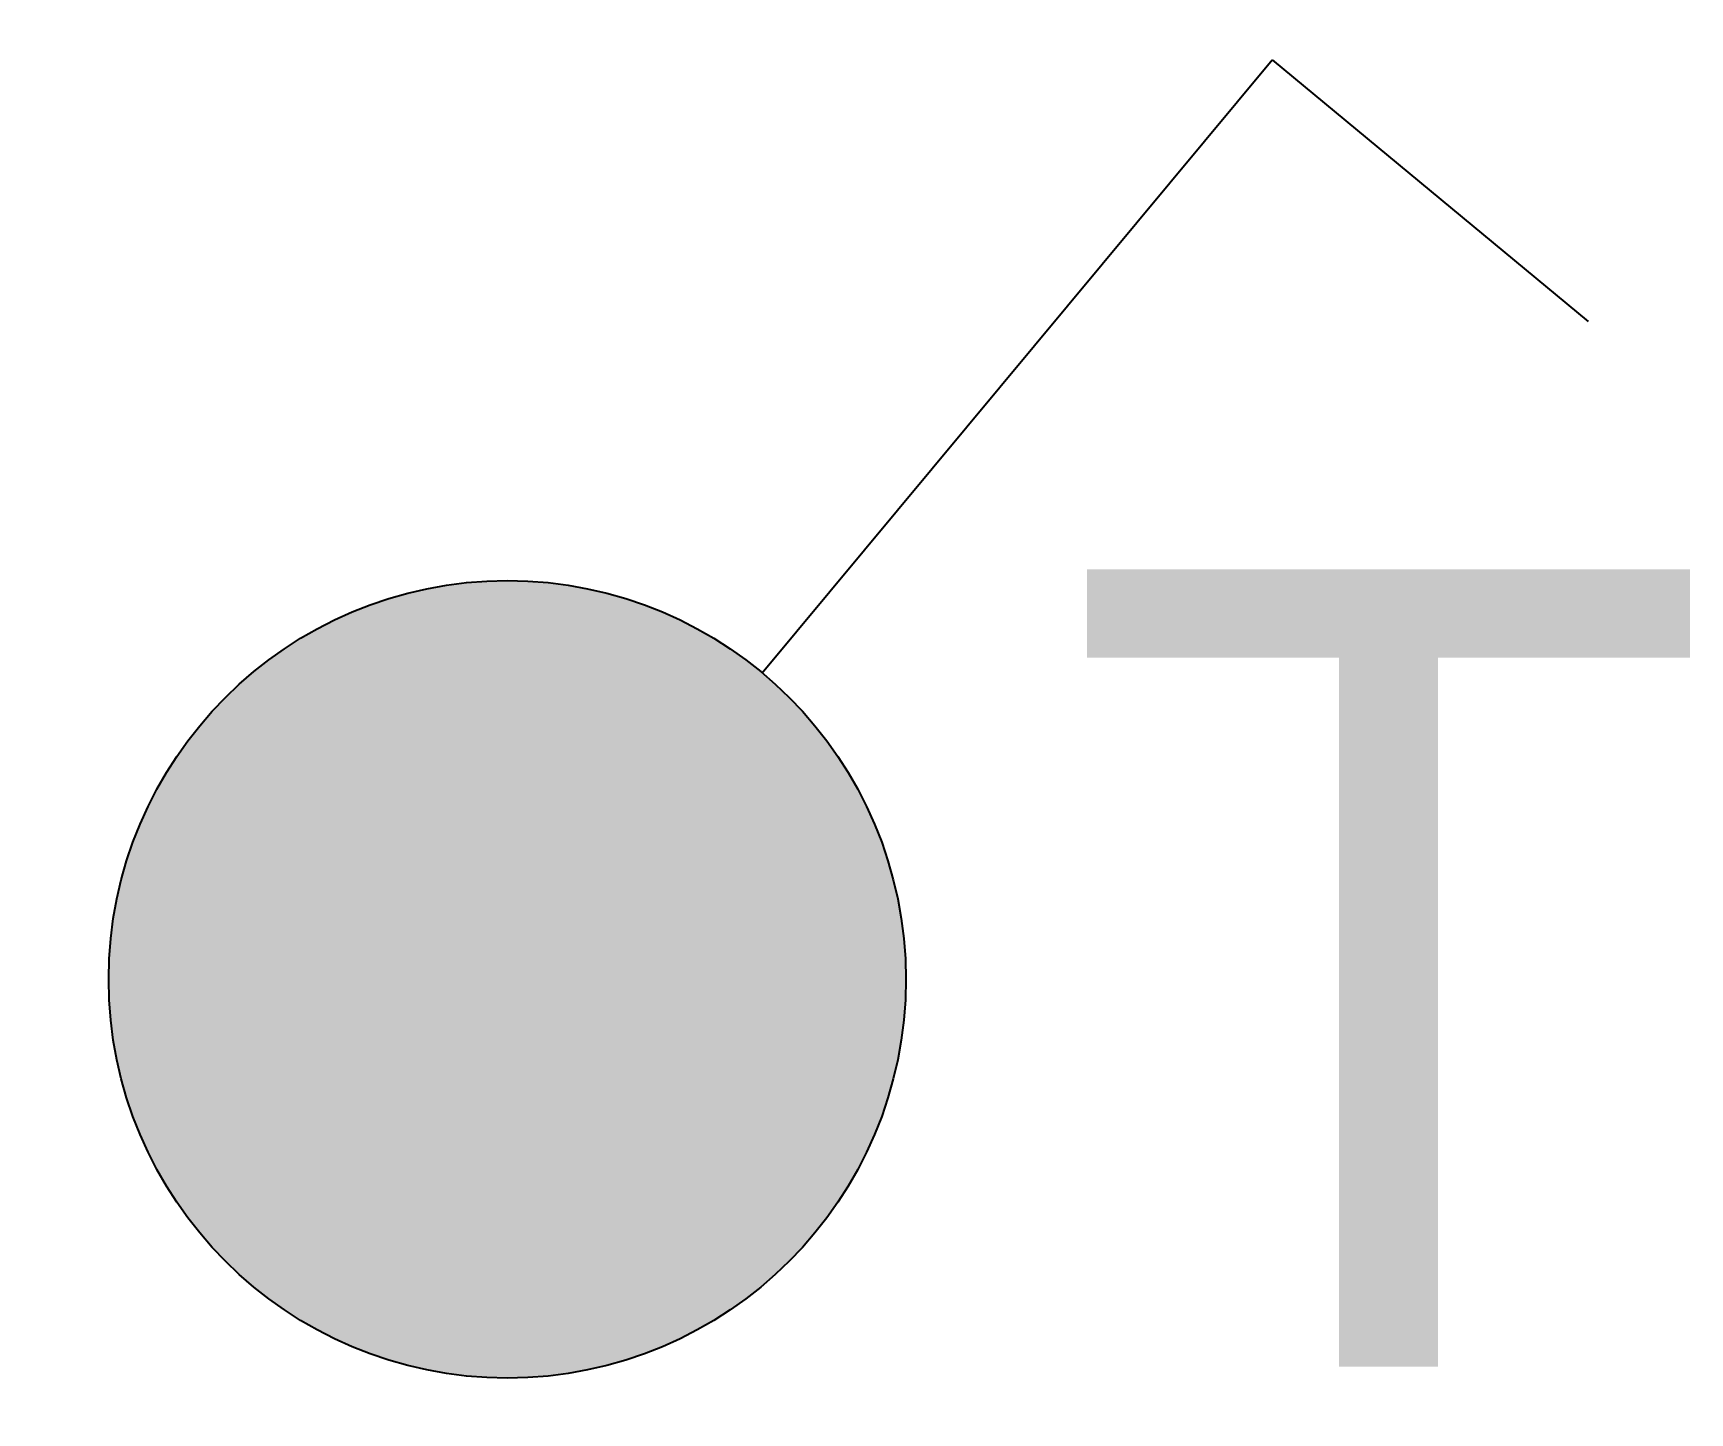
# Model space of a CAD drawing. Extents: x 9428 to 10051, y -42385 to -41866.
import ezdxf

# ---------------------------------------------------------------- set-up
doc = ezdxf.new("R2010")
doc.units = 0
doc.header["$LTSCALE"] = 20
doc.header["$MEASUREMENT"] = 0
doc.layers.get('0').update_dxf_attribs({"linetype": 'CONTINUOUS'})
doc.layers.add('墙体', color=1, linetype='CONTINUOUS')

# ---------------------------------------------------------------- blocks, each defined once
blk = doc.blocks.new('单相暗装开关')
blk.add_hatch(color=256).paths.add_polyline_path([(50, 0, 1), (-50, 0, 1)])
for p, q in [((35.36, 35.36), (106.07, 106.07)), ((106.07, 106.07), (142.54, 69.77))]:
    blk.add_line(p, q)
blk.add_circle((0, 0), 50)

msp = doc.modelspace()

# ---------------------------------------------------------------- block references
at = {"linetype": 'BYBLOCK', "ltscale": 2, "xscale": 3, "yscale": 3, "zscale": 3, "rotation": 5.24147673744924}
msp.add_blockref('单相暗装开关', (9606.45, -42222.24), dxfattribs=at)

# ---------------------------------------------------------------- texts
at = {"layer": '墙体', "linetype": 'BYBLOCK', "ltscale": 2, "insert": (9815.65, -42068), "char_height": 300, "width": 121, "attachment_point": 1}
msp.add_mtext('T', dxfattribs=at)

doc.saveas('drawing.dxf')
